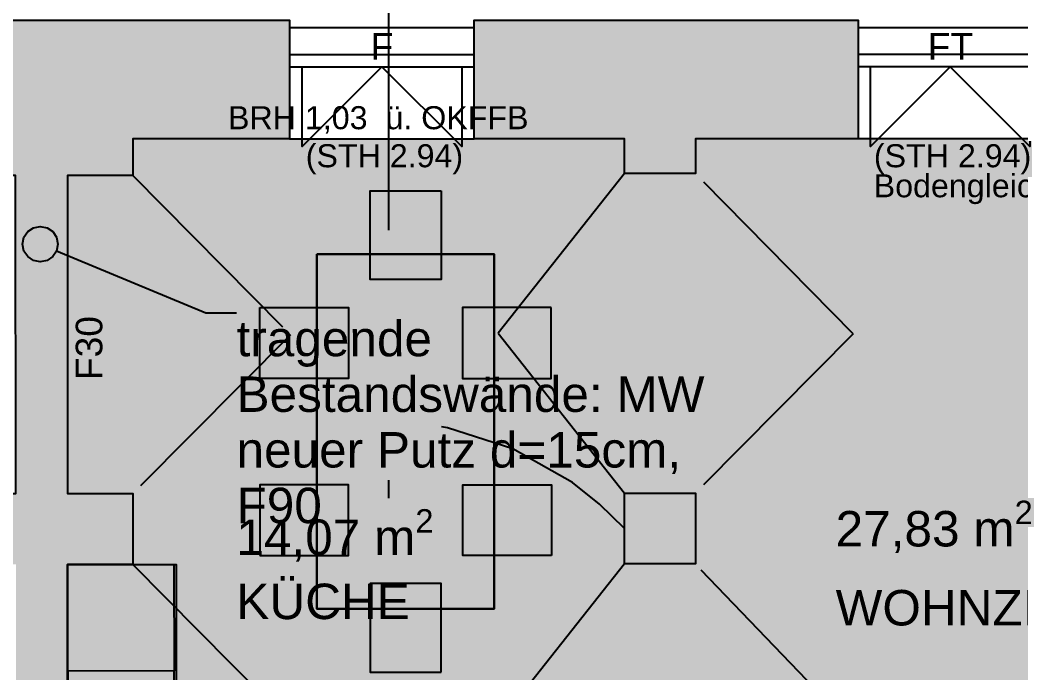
# Model space of a CAD drawing. Header units: centimetres. Extents: x 0 to 44.8, y 0 to 29.7.
# Drawn here: x 19.81 to 25.45, y 20.81 to 24.49 of the extents above; entities that cross this region are included whole.
import ezdxf
from ezdxf.xclip import XClip

# ---------------------------------------------------------------- set-up
doc = ezdxf.new("R2010")
doc.units = ezdxf.units.CM
doc.header["$MEASUREMENT"] = 0
doc.header["$XCLIPFRAME"] = 0
doc.linetypes.add('ACAD_ISO02W100', pattern=[0.42, 0.12, -0.3])
doc.linetypes.add('Strichpunktlinie', pattern=[0.670278, 0.352778, -0.176389, 0, -0.141111])
for name, color, linetype in [('A-Fenster Türen', 7, 'Continuous'), ('A-Möblierung', 7, 'Continuous'), ('A-Räume NEU.Neu', 7, 'Continuous'), ('A-Schnittlinien.Marker', 7, 'Continuous'), ('A-Schraffuren', 7, 'Continuous'), ('A-Text', 7, 'Continuous'), ('FENSTERÖFFNUNG', 7, 'Continuous'), ('Layout-Zeichnung.Layout', 7, 'Continuous'), ('Neubau_A-Bemaßung 1_100', 7, 'Continuous'), ('Neubau_A-Fenster Türen', 7, 'Continuous'), ('Neubau_A-Geländer', 7, 'Continuous'), ('Unterzug', 7, 'Continuous'), ('Wand', 7, 'Continuous')]:
    doc.layers.add(name, color=color, linetype=linetype)
doc.styles.add('ERSTELLTER_STIL_3', font='')
doc.styles.get('ERSTELLTER_STIL_3').set_extended_font_data('Arial')

# ---------------------------------------------------------------- blocks, each defined once
blk = doc.blocks.new('Zeichnung_2_1', base_point=(5.8793, 14.2345))
at = {"layer": 'A-Möblierung', "linetype": 'Continuous', "lineweight": 0, "true_color": 0x535353}
for points in [[(21.4835, 23.167), (21.4835, 21.167), (22.4835, 21.167), (22.4835, 23.167)], [(20.0765, 21.4177), (20.0765, 19.6185), (20.517, 19.6185), (20.517, 19.4763), (23.2188, 19.4763), (23.2188, 20.0694), (20.689, 20.0694), (20.689, 21.4177)]]:
    blk.add_hatch(color=251, dxfattribs=at).paths.add_polyline_path(points)
at = {"layer": 'A-Räume NEU.Neu', "linetype": 'Continuous', "lineweight": 0, "true_color": 0x393526}
for points in [[(20.0765, 19.7956), (20.0765, 19.6185), (20.4457, 19.6185), (20.4457, 19.4725), (23.2185, 19.4725), (23.2651, 19.6185), (23.2651, 19.7956), (23.4185, 19.7956), (23.4185, 21.4203), (23.2185, 21.4203), (23.2185, 21.8203), (23.4185, 21.8203), (23.4185, 23.6221), (23.2185, 23.6221), (23.2185, 23.8172), (20.4457, 23.8172), (20.4457, 23.6117), (20.0765, 23.6117), (20.0765, 21.8177), (20.4457, 21.8177), (20.4457, 21.4177), (20.0765, 21.4177)], [(23.4185, 23.6221), (23.4185, 21.8203), (23.6185, 21.8203), (23.6185, 21.4203), (23.4185, 21.4203), (23.4185, 19.6185), (23.6325, 19.6185), (23.6325, 19.4924), (26.3367, 19.4924), (26.3367, 19.6683), (26.7312, 19.6683), (26.7312, 21.3468), (26.3367, 21.3468), (26.3367, 21.8751), (26.7312, 21.8751), (26.8732, 21.8751), (26.8732, 21.3468), (26.7332, 21.3468), (26.7332, 19.6683), (26.8506, 19.6683), (26.8506, 19.4123), (29.6026, 19.4123), (29.6026, 19.6185), (29.9968, 19.6185), (30.0103, 21.4203), (29.6026, 21.4203), (29.6026, 21.8203), (30.0132, 21.8203), (30.0267, 23.6221), (29.6026, 23.6221), (29.6026, 23.8182), (29.2852, 23.8182), (27.1588, 23.8182), (26.8112, 23.8182), (26.8112, 23.6389), (26.8112, 23.6221), (26.7312, 23.6221), (26.3367, 23.6221), (26.3367, 23.8172), (23.6185, 23.8172), (23.6185, 23.6221)]]:
    blk.add_hatch(color=250, dxfattribs=at).paths.add_polyline_path(points)
at = {"layer": 'A-Schraffuren', "linetype": 'Continuous', "lineweight": 13}
for points in [[(21.3295, 23.8182), (21.3295, 24.4882), (19.2386, 24.4882), (19.2386, 23.8182), (19.5925, 23.8182), (19.5925, 23.8172), (19.5997, 23.8172), (20.4457, 23.8172), (20.4457, 23.8182)], [(22.3708, 24.4882), (22.3708, 23.8182), (23.2185, 23.8182), (23.2185, 23.6221), (23.6185, 23.6221), (23.6185, 23.8182), (24.5357, 23.8182), (24.5357, 24.4882)], [(19.5925, 23.8182), (19.5935, 23.6108), (19.7823, 23.6117), (19.7847, 21.8177), (19.6019, 21.8177), (19.6037, 21.4186), (19.7852, 21.4177), (19.7876, 19.6185), (20.0765, 19.6185), (20.0765, 21.4177), (20.4457, 21.4177), (20.4457, 21.8177), (20.0765, 21.8177), (20.0765, 23.6117), (20.4457, 23.6117), (20.4457, 23.8182)], [(23.2185, 21.8203), (23.2185, 21.4203), (23.6185, 21.4203), (23.6185, 21.8203)]]:
    blk.add_hatch(color=9, dxfattribs=at).paths.add_polyline_path(points)
at = {"layer": 'A-Möblierung', "color": 7, "linetype": 'Continuous', "lineweight": 25, "ltscale": 10, "flags": 128}
for points in [[(22.1845, 23.5239), (22.1845, 23.0239), (21.7845, 23.0239), (21.7845, 23.5239)], [(21.4835, 23.167), (21.4835, 21.167), (22.4835, 21.167), (22.4835, 23.167)], [(21.4835, 23.167), (22.4835, 23.167), (22.4835, 21.167), (21.4835, 21.167)], [(21.1619, 22.867), (21.6619, 22.867), (21.6619, 22.467), (21.1619, 22.467)], [(22.805, 22.867), (22.305, 22.867), (22.305, 22.467), (22.805, 22.467)], [(21.1619, 21.467), (21.6619, 21.467), (21.6619, 21.867), (21.1619, 21.867)], [(22.8071, 21.467), (22.3071, 21.467), (22.3071, 21.867), (22.8071, 21.867)], [(20.0765, 21.4177), (20.689, 21.4177), (20.689, 20.0694), (23.2188, 20.0694), (23.2188, 19.4763), (20.517, 19.4763), (20.517, 19.6185), (20.0765, 19.6185)], [(20.0765, 21.4177), (20.6765, 21.4177), (20.678, 20.8177), (20.078, 20.8161)], [(22.1845, 20.8102), (22.1845, 21.3102), (21.7845, 21.3102), (21.7845, 20.8102)], [(20.678, 20.8177), (20.078, 20.8161), (20.0796, 20.2161), (20.6796, 20.2177)]]:
    blk.add_lwpolyline(points, close=True, dxfattribs=at)
at = {"layer": 'A-Schnittlinien.Marker', "color": 7, "linetype": 'Strichpunktlinie', "lineweight": 25, "ltscale": 10, "flags": 128}
blk.add_lwpolyline([(21.5848, 10.0018), (21.889, 10.0018), (21.889, 28.5689), (21.5848, 28.5689)], dxfattribs=at)
at = {"layer": 'FENSTERÖFFNUNG', "color": 7, "linetype": 'Continuous', "lineweight": 25, "ltscale": 10}
for p, q in [((21.3295, 23.8182), (22.3708, 23.8182)), ((25.5757, 23.8182), (24.5357, 23.8182))]:
    blk.add_line(p, q, dxfattribs=at)
at = {"layer": 'Neubau_A-Bemaßung 1_100', "color": 7, "linetype": 'Continuous', "lineweight": 25, "ltscale": 10}
for p, q in [((20.0151, 23.186), (20.8568, 22.8373)), ((20.8568, 22.8373), (21.0299, 22.8373))]:
    blk.add_line(p, q, dxfattribs=at)
blk.add_circle((19.9227, 23.2242), 0.1, dxfattribs=at)
at = {"layer": 'Neubau_A-Fenster Türen', "color": 7, "linetype": 'Continuous', "lineweight": 25, "ltscale": 10}
for p, q in [((21.3295, 24.2941), (22.3708, 24.2941)), ((25.5757, 24.2941), (24.5357, 24.2941)), ((21.3295, 24.2241), (22.3708, 24.2241)), ((25.5757, 24.2241), (24.5357, 24.2241))]:
    blk.add_line(p, q, dxfattribs=at)
at = {"layer": 'Neubau_A-Fenster Türen', "color": 7, "linetype": 'Continuous', "lineweight": 25, "ltscale": 10, "flags": 128}
for points in [[(22.3001, 24.2241), (22.3001, 23.7741), (21.8501, 24.2241), (21.4001, 23.7741), (21.4001, 24.2241)], [(25.5057, 24.2241), (25.5057, 23.7741), (25.0557, 24.2241), (24.6057, 23.7741), (24.6057, 24.2241)]]:
    blk.add_lwpolyline(points, dxfattribs=at)
at = {"layer": 'Neubau_A-Geländer', "color": 7, "linetype": 'Continuous', "lineweight": 25, "ltscale": 10}
for p, q in [((21.3295, 24.4466), (22.3656, 24.4466)), ((24.5357, 24.4466), (25.5719, 24.4466))]:
    blk.add_line(p, q, dxfattribs=at)
at = {"layer": 'Unterzug', "color": 7, "linetype": 'ACAD_ISO02W100', "lineweight": 25, "ltscale": 10}
for p, q in [((20.4457, 23.6117), (21.3352, 22.7121)), ((23.2185, 23.6221), (22.5054, 22.7212)), ((24.5087, 22.7189), (23.6185, 23.6221)), ((21.3352, 22.7121), (20.4457, 21.8177)), ((22.5054, 22.7212), (23.2185, 21.8203)), ((24.5087, 22.7189), (23.6185, 21.8203)), ((20.4457, 21.4177), (21.3352, 20.5181)), ((23.2185, 21.4203), (22.5054, 20.5194)), ((24.4823, 20.5199), (23.6185, 21.4203))]:
    blk.add_line(p, q, dxfattribs=at)
blk.add_arc((21.8333, 20.344), 1.8835, 42.6566, 137.451, dxfattribs=at)
at = {"layer": 'Wand', "color": 7, "linetype": 'Continuous', "lineweight": 25, "ltscale": 10, "flags": 128}
for points in [[(19.6037, 21.4186), (19.6019, 21.8177), (19.7847, 21.8177), (19.7823, 23.6117), (19.5935, 23.6108), (19.5925, 23.8182), (19.2386, 23.8182), (19.2386, 24.4882), (21.2998, 24.4882)], [(21.2998, 24.4882), (21.3295, 24.4882), (21.3295, 23.8182), (21.2998, 23.8182)], [(21.2998, 23.8182), (20.4457, 23.8182), (20.4457, 23.6117), (20.0765, 23.6117), (20.0765, 21.8177), (20.4457, 21.8177), (20.4457, 21.4177), (20.0765, 21.4177), (20.0765, 19.6185), (20.4457, 19.6185), (20.4457, 19.4725), (21.2998, 19.4725)]]:
    blk.add_lwpolyline(points, dxfattribs=at)
for points in [[(22.3708, 23.8182), (22.3708, 24.4882), (24.5357, 24.4882), (24.5357, 23.8182), (23.6185, 23.8182), (23.6185, 23.6221), (23.2185, 23.6221), (23.2185, 23.8182)], [(23.2185, 21.8203), (23.6185, 21.8203), (23.6185, 21.4203), (23.2185, 21.4203)]]:
    blk.add_lwpolyline(points, close=True, dxfattribs=at)
at = {"color": 7, "linetype": 'Continuous', "lineweight": 25, "insert": (21.0299, 22.7916), "char_height": 0.2, "width": 2.866937, "attachment_point": 1, "line_spacing_factor": 0.941249, "style": 'ERSTELLTER_STIL_3'}
blk.add_mtext('\\A1;{\\pql;\\fArial|b0|i0|c0|p38;tragende \\fArial|b0|i0|c0|p38;Bestandswände: MW neuer Putz d=15cm, F90}', dxfattribs=at)
at = {"layer": 'A-Fenster Türen', "color": 7, "linetype": 'Continuous', "lineweight": 25, "style": 'ERSTELLTER_STIL_3'}
for s, insert, char_height, attachment_point in [('\\A1;{\\pql;\\fArial|b0|i0|c0|p38;F}', (21.7864, 24.4147), 0.15, 1), ('\\A1;{\\pql;\\fArial|b0|i0|c0|p38;FT}', (24.9288, 24.4147), 0.15, 1), ('\\A1;{\\pql;\\fArial|b0|i0|c0|p38;BRH 1,0\\fArial|b0|i0|c0|p38;3\\fArial|b0|i0|c0|p38;  ü. OKFFB }', (20.9818, 23.8481), 0.13, 7), ('\\A1;{\\pql;\\fArial|b0|i0|c0|p38;(STH 2.94)}', (21.4202, 23.7876), 0.13, 1), ('\\A1;{\\pql;\\fArial|b0|i0|c0|p38;(STH 2.94)}', (24.6251, 23.7876), 0.13, 1), ('\\A1;{\\pql;\\fArial|b0|i0|c0|p38;Bodengleich}', (24.624, 23.6184), 0.13, 1)]:
    blk.add_mtext(s, dxfattribs=dict(at, insert=insert, char_height=char_height, attachment_point=attachment_point))
at = {"layer": 'A-Räume NEU.Neu', "color": 7, "linetype": 'Continuous', "lineweight": 25, "char_height": 0.2, "style": 'ERSTELLTER_STIL_3'}
for s, insert, attachment_point in [('\\A1;{\\pql;\\fArial|b0|i0|c0|p38;27,83 m\\fArial|b0|i0|c0|p38;\\A1{\\H.66x;\\S2^  ;}}', (24.4093, 21.4604), 7), ('\\A1;{\\pql;\\fArial|b0|i0|c0|p38;14,07 m\\fArial|b0|i0|c0|p38;\\A1{\\H.66x;\\S2^  ;}}', (21.0291, 21.4124), 7), ('\\A1;{\\pql;\\fArial|b0|i0|c0|p38;KÜCHE}', (21.0291, 21.3091), 1), ('\\A1;{\\pql;\\fArial|b0|i0|c0|p38;WOHNZIMMER}', (24.4093, 21.2733), 1)]:
    blk.add_mtext(s, dxfattribs=dict(at, insert=insert, attachment_point=attachment_point))
at = {"layer": 'A-Text', "color": 7, "linetype": 'Continuous', "lineweight": 25, "insert": (20.1229, 22.638), "char_height": 0.15, "attachment_point": 2, "rotation": 90, "style": 'ERSTELLTER_STIL_3'}
blk.add_mtext('\\A1;{\\pqc;\\pt0.125;\\fArial|b0|i0|c0|p38;F\\fArial|b0|i0|c0|p38;30}', dxfattribs=at)

msp = doc.modelspace()

# ---------------------------------------------------------------- block references
at = {"layer": 'Layout-Zeichnung.Layout', "color": 7, "linetype": 'Continuous', "lineweight": 13, "ltscale": 10}
ref = msp.add_blockref('Zeichnung_2_1', (5.8793, 14.2345), dxfattribs=at)
XClip(ref).set_block_clipping_path([(2.0947370422, 4.75), (31.8677575381, 4.75), (31.8677575381, 14.1746023922), (35.5648185099, 14.1746023922), (35.5648185099, 28.9012013627), (2.0947370422, 28.9012013627)])

doc.saveas('drawing.dxf')
